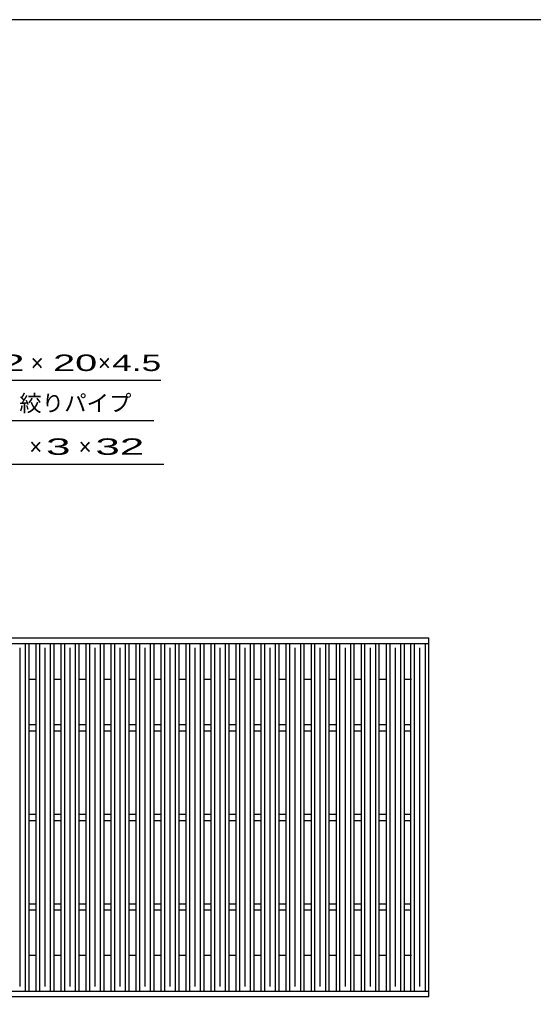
# Model space of a CAD drawing. Units: millimetres, scale not verified. Extents: x -1820 to 1736, y -1282 to 1048.
# Drawn here: x -874 to -301, y -42 to 1048 of the extents above; entities that cross this region are included whole.
import ezdxf
from ezdxf.enums import TextEntityAlignment as Align

# ---------------------------------------------------------------- set-up
doc = ezdxf.new("R2010")
doc.units = ezdxf.units.MM
doc.header["$LTSCALE"] = 10
for name, color, linetype, lineweight in [('CADPAC_LAYER_0000', 150, 'Continuous', 25), ('CADPAC_LAYER_0016', 3, 'Continuous', 25), ('CADPAC_LAYER_0022', 2, 'Continuous', 25)]:
    doc.layers.add(name, color=color, linetype=linetype, lineweight=lineweight)
doc.styles.add('ベクトル', font='')
doc.styles.get('ベクトル').set_extended_font_data('ベクトル')

msp = doc.modelspace()

# ---------------------------------------------------------------- linework, layer by layer
at = {"layer": 'CADPAC_LAYER_0000'}
msp.add_line((-1724, 1048.5), (1736, 1048.5), dxfattribs=at)
at = {"layer": 'CADPAC_LAYER_0016'}
for p, q in [((-1414, 358.5), (-418, 358.5)), ((-1414, 352.5), (-418, 352.5)), ((-883.9, 352.5), (-863.9, 352.5)), ((-867.9, -35.5), (-867.9, 352.5)), ((-863.9, -35.5), (-863.9, 352.5)), ((-856, -35.5), (-856, 352.5)), ((-856, 352.5), (-836, 352.5)), ((-852, -35.5), (-852, 352.5)), ((-840, -35.5), (-840, 352.5)), ((-836, -35.5), (-836, 352.5)), ((-828.1, -35.5), (-828.1, 352.5)), ((-828.1, 352.5), (-808.1, 352.5)), ((-824.1, -35.5), (-824.1, 352.5)), ((-812.1, -35.5), (-812.1, 352.5)), ((-808.1, -35.5), (-808.1, 352.5)), ((-800.2, -35.5), (-800.2, 352.5)), ((-800.2, 352.5), (-780.2, 352.5)), ((-796.2, -35.5), (-796.2, 352.5)), ((-784.2, -35.5), (-784.2, 352.5)), ((-780.2, -35.5), (-780.2, 352.5)), ((-772.3, -35.5), (-772.3, 352.5)), ((-772.3, 352.5), (-752.3, 352.5)), ((-768.3, -35.5), (-768.3, 352.5)), ((-756.3, -35.5), (-756.3, 352.5)), ((-752.3, -35.5), (-752.3, 352.5)), ((-744.4, -35.5), (-744.4, 352.5)), ((-744.4, 352.5), (-724.4, 352.5)), ((-740.4, -35.5), (-740.4, 352.5)), ((-728.4, -35.5), (-728.4, 352.5)), ((-724.4, -35.5), (-724.4, 352.5)), ((-716.5, -35.5), (-716.5, 352.5)), ((-716.5, 352.5), (-696.5, 352.5)), ((-712.5, -35.5), (-712.5, 352.5)), ((-700.5, -35.5), (-700.5, 352.5)), ((-696.5, -35.5), (-696.5, 352.5)), ((-688.6, -35.5), (-688.6, 352.5)), ((-688.6, 352.5), (-668.6, 352.5)), ((-684.6, -35.5), (-684.6, 352.5)), ((-672.6, -35.5), (-672.6, 352.5)), ((-668.6, -35.5), (-668.6, 352.5)), ((-660.7, -35.5), (-660.7, 352.5)), ((-660.7, 352.5), (-640.7, 352.5)), ((-656.7, -35.5), (-656.7, 352.5)), ((-644.7, -35.5), (-644.7, 352.5)), ((-640.7, -35.5), (-640.7, 352.5)), ((-632.8, -35.5), (-632.8, 352.5)), ((-632.8, 352.5), (-612.8, 352.5)), ((-628.8, -35.5), (-628.8, 352.5)), ((-616.8, -35.5), (-616.8, 352.5)), ((-612.8, -35.5), (-612.8, 352.5)), ((-604.9, -35.5), (-604.9, 352.5)), ((-604.9, 352.5), (-584.9, 352.5)), ((-600.9, -35.5), (-600.9, 352.5)), ((-588.9, -35.5), (-588.9, 352.5)), ((-584.9, -35.5), (-584.9, 352.5)), ((-577, -35.5), (-577, 352.5)), ((-577, 352.5), (-557, 352.5)), ((-573, -35.5), (-573, 352.5)), ((-561, -35.5), (-561, 352.5)), ((-557, -35.5), (-557, 352.5)), ((-549.1, -35.5), (-549.1, 352.5)), ((-549.1, 352.5), (-529.1, 352.5)), ((-545.1, -35.5), (-545.1, 352.5)), ((-533.1, -35.5), (-533.1, 352.5)), ((-529.1, -35.5), (-529.1, 352.5)), ((-521.2, -35.5), (-521.2, 352.5)), ((-521.2, 352.5), (-501.2, 352.5)), ((-517.2, -35.5), (-517.2, 352.5)), ((-505.2, -35.5), (-505.2, 352.5)), ((-501.2, -35.5), (-501.2, 352.5)), ((-493.3, -35.5), (-493.3, 352.5)), ((-493.3, 352.5), (-473.3, 352.5)), ((-489.3, -35.5), (-489.3, 352.5)), ((-477.3, -35.5), (-477.3, 352.5)), ((-473.3, -35.5), (-473.3, 352.5)), ((-465.4, -35.5), (-465.4, 352.5)), ((-465.4, 352.5), (-445.4, 352.5)), ((-461.4, -35.5), (-461.4, 352.5)), ((-449.4, -35.5), (-449.4, 352.5)), ((-445.4, -35.5), (-445.4, 352.5)), ((-438, -35.5), (-438, 352.5)), ((-438, 352.5), (-418, 352.5)), ((-434, -35.5), (-434, 352.5)), ((-422, -35.5), (-422, 352.5)), ((-418, 352.5), (-418, 358.5)), ((-418, -35.5), (-418, 352.5)), ((-873.9, -30.5), (-873.9, 347.5)), ((-846, -30.5), (-846, 347.5)), ((-818.1, -30.5), (-818.1, 347.5)), ((-790.2, -30.5), (-790.2, 347.5)), ((-762.3, -30.5), (-762.3, 347.5)), ((-734.4, -30.5), (-734.4, 347.5)), ((-706.5, -30.5), (-706.5, 347.5)), ((-678.6, -30.5), (-678.6, 347.5)), ((-650.7, -30.5), (-650.7, 347.5)), ((-622.8, -30.5), (-622.8, 347.5)), ((-594.9, -30.5), (-594.9, 347.5)), ((-567, -30.5), (-567, 347.5)), ((-539.1, -30.5), (-539.1, 347.5)), ((-511.2, -30.5), (-511.2, 347.5)), ((-483.3, -30.5), (-483.3, 347.5)), ((-455.4, -30.5), (-455.4, 347.5)), ((-428, -30.5), (-428, 347.5)), ((-863.9, 312.5), (-856, 312.5)), ((-836, 312.5), (-828.1, 312.5)), ((-808.1, 312.5), (-800.2, 312.5)), ((-780.2, 312.5), (-772.3, 312.5)), ((-752.3, 312.5), (-744.4, 312.5)), ((-724.4, 312.5), (-716.5, 312.5)), ((-696.5, 312.5), (-688.6, 312.5)), ((-668.6, 312.5), (-660.7, 312.5)), ((-640.7, 312.5), (-632.8, 312.5)), ((-612.8, 312.5), (-604.9, 312.5)), ((-584.9, 312.5), (-577, 312.5)), ((-557, 312.5), (-549.1, 312.5)), ((-529.1, 312.5), (-521.2, 312.5)), ((-501.2, 312.5), (-493.3, 312.5)), ((-473.3, 312.5), (-465.4, 312.5)), ((-445.4, 312.5), (-437.5, 312.5)), ((-863.9, 262), (-856, 262)), ((-836, 262), (-828.1, 262)), ((-808.1, 262), (-800.2, 262)), ((-780.2, 262), (-772.3, 262)), ((-752.3, 262), (-744.4, 262)), ((-724.4, 262), (-716.5, 262)), ((-696.5, 262), (-688.6, 262)), ((-668.6, 262), (-660.7, 262)), ((-640.7, 262), (-632.8, 262)), ((-612.8, 262), (-604.9, 262)), ((-584.9, 262), (-577, 262)), ((-557, 262), (-549.1, 262)), ((-529.1, 262), (-521.2, 262)), ((-501.2, 262), (-493.3, 262)), ((-473.3, 262), (-465.4, 262)), ((-445.4, 262), (-438, 262)), ((-863.9, 255), (-856, 255)), ((-836, 255), (-828.1, 255)), ((-808.1, 255), (-800.2, 255)), ((-780.2, 255), (-772.3, 255)), ((-752.3, 255), (-744.4, 255)), ((-724.4, 255), (-716.5, 255)), ((-696.5, 255), (-688.6, 255)), ((-668.6, 255), (-660.7, 255)), ((-640.7, 255), (-632.8, 255)), ((-612.8, 255), (-604.9, 255)), ((-584.9, 255), (-577, 255)), ((-557, 255), (-549.1, 255)), ((-529.1, 255), (-521.2, 255)), ((-501.2, 255), (-493.3, 255)), ((-473.3, 255), (-465.4, 255)), ((-445.4, 255), (-438, 255)), ((-863.9, 162), (-856, 162)), ((-863.9, 155), (-856, 155)), ((-836, 162), (-828.1, 162)), ((-836, 155), (-828.1, 155)), ((-808.1, 162), (-800.2, 162)), ((-808.1, 155), (-800.2, 155)), ((-780.2, 162), (-772.3, 162)), ((-780.2, 155), (-772.3, 155)), ((-752.3, 162), (-744.4, 162)), ((-752.3, 155), (-744.4, 155)), ((-724.4, 162), (-716.5, 162)), ((-724.4, 155), (-716.5, 155)), ((-696.5, 162), (-688.6, 162)), ((-696.5, 155), (-688.6, 155)), ((-668.6, 162), (-660.7, 162)), ((-668.6, 155), (-660.7, 155)), ((-640.7, 162), (-632.8, 162)), ((-640.7, 155), (-632.8, 155)), ((-612.8, 162), (-604.9, 162)), ((-612.8, 155), (-604.9, 155)), ((-584.9, 162), (-577, 162)), ((-584.9, 155), (-577, 155)), ((-557, 162), (-549.1, 162)), ((-557, 155), (-549.1, 155)), ((-529.1, 162), (-521.2, 162)), ((-529.1, 155), (-521.2, 155)), ((-501.2, 162), (-493.3, 162)), ((-501.2, 155), (-493.3, 155)), ((-473.3, 162), (-465.4, 162)), ((-473.3, 155), (-465.4, 155)), ((-445.4, 162), (-438, 162)), ((-445.4, 155), (-438, 155)), ((-863.9, 62), (-856, 62)), ((-863.9, 55), (-856, 55)), ((-836, 62), (-828.1, 62)), ((-836, 55), (-828.1, 55)), ((-808.1, 62), (-800.2, 62)), ((-808.1, 55), (-800.2, 55)), ((-780.2, 62), (-772.3, 62)), ((-780.2, 55), (-772.3, 55)), ((-752.3, 62), (-744.4, 62)), ((-752.3, 55), (-744.4, 55)), ((-724.4, 62), (-716.5, 62)), ((-724.4, 55), (-716.5, 55)), ((-696.5, 62), (-688.6, 62)), ((-696.5, 55), (-688.6, 55)), ((-668.6, 62), (-660.7, 62)), ((-668.6, 55), (-660.7, 55)), ((-640.7, 62), (-632.8, 62)), ((-640.7, 55), (-632.8, 55)), ((-612.8, 62), (-604.9, 62)), ((-612.8, 55), (-604.9, 55)), ((-584.9, 62), (-577, 62)), ((-584.9, 55), (-577, 55)), ((-557, 62), (-549.1, 62)), ((-557, 55), (-549.1, 55)), ((-529.1, 62), (-521.2, 62)), ((-529.1, 55), (-521.2, 55)), ((-501.2, 62), (-493.3, 62)), ((-501.2, 55), (-493.3, 55)), ((-473.3, 62), (-465.4, 62)), ((-473.3, 55), (-465.4, 55)), ((-445.4, 62), (-438, 62)), ((-445.4, 55), (-438, 55)), ((-863.9, 4.5), (-856, 4.5)), ((-836, 4.5), (-828.1, 4.5)), ((-808.1, 4.5), (-800.2, 4.5)), ((-780.2, 4.5), (-772.3, 4.5)), ((-752.3, 4.5), (-744.4, 4.5)), ((-724.4, 4.5), (-716.5, 4.5)), ((-696.5, 4.5), (-688.6, 4.5)), ((-668.6, 4.5), (-660.7, 4.5)), ((-640.7, 4.5), (-632.8, 4.5)), ((-612.8, 4.5), (-604.9, 4.5)), ((-584.9, 4.5), (-577, 4.5)), ((-557, 4.5), (-549.1, 4.5)), ((-529.1, 4.5), (-521.2, 4.5)), ((-501.2, 4.5), (-493.3, 4.5)), ((-473.3, 4.5), (-465.4, 4.5)), ((-445.4, 4.5), (-437.5, 4.5)), ((-1414, -35.5), (-418, -35.5)), ((-1414, -41.5), (-418, -41.5)), ((-883.9, -35.5), (-863.9, -35.5)), ((-856, -35.5), (-836, -35.5)), ((-828.1, -35.5), (-808.1, -35.5)), ((-800.2, -35.5), (-780.2, -35.5)), ((-772.3, -35.5), (-752.3, -35.5)), ((-744.4, -35.5), (-724.4, -35.5)), ((-716.5, -35.5), (-696.5, -35.5)), ((-688.6, -35.5), (-668.6, -35.5)), ((-660.7, -35.5), (-640.7, -35.5)), ((-632.8, -35.5), (-612.8, -35.5)), ((-604.9, -35.5), (-584.9, -35.5)), ((-577, -35.5), (-557, -35.5)), ((-549.1, -35.5), (-529.1, -35.5)), ((-521.2, -35.5), (-501.2, -35.5)), ((-493.3, -35.5), (-473.3, -35.5)), ((-465.4, -35.5), (-445.4, -35.5)), ((-438, -35.5), (-418, -35.5)), ((-418, -41.5), (-418, -35.5))]:
    msp.add_line(p, q, dxfattribs=at)
at = {"layer": 'CADPAC_LAYER_0022', "color": 4}
for p, q in [((-1177, 646), (-717, 646)), ((-1164.75, 601), (-724.75, 601)), ((-1153.55, 552.5), (-713.55, 552.5))]:
    msp.add_line(p, q, dxfattribs=at)

# ---------------------------------------------------------------- texts
at = {"layer": 'CADPAC_LAYER_0022', "style": 'ベクトル'}
for s, width, p in [(' 32 ', 2, (-937, 665.5)), ('20', 1.8, (-837, 665.5)), (' 4.5 ', 1.6, (-782, 665.5)), (' 3 ', 2, (-858.55, 572)), (' 32 ', 2, (-803.55, 572))]:
    msp.add_text(s, height=18.33, dxfattribs=dict(at, width=width)).set_placement(p, align=Align.MIDDLE_LEFT)
for s, p in [('×', (-862, 665.5)), ('×', (-787, 665.5)), ('絞りパイプ', (-874.75, 620.5)), ('×', (-863.55, 572)), ('×', (-808.55, 572))]:
    msp.add_text(s, height=18.33, dxfattribs=at).set_placement(p, align=Align.MIDDLE_LEFT)

doc.saveas('drawing.dxf')
